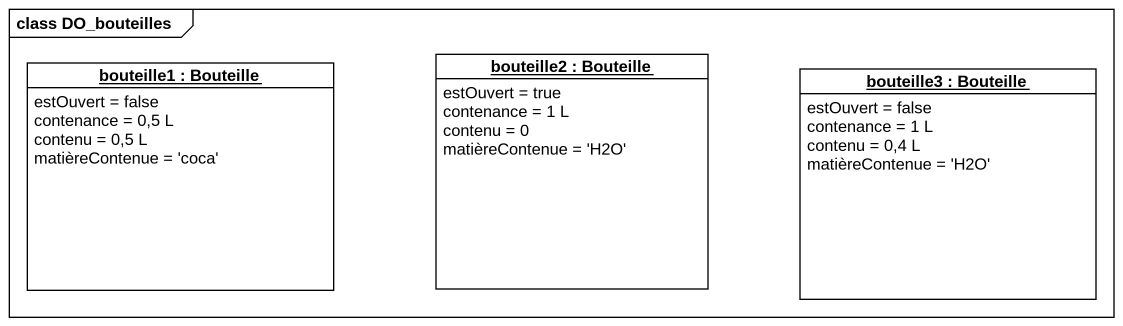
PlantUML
@startuml
mainframe class DO_bouteilles
hide circle
hide empty members
object "bouteille1 : Bouteille" as bouteille1 {
  estOuvert = false
  contenance = 0,5 L
  contenu = 0,5 L
  matièreContenue = 'coca'
}
object "bouteille2 : Bouteille" as bouteille2 {
  estOuvert = true
  contenance = 1 L
  contenu = 0
  matièreContenue = 'H2O'
}
object "bouteille3 : Bouteille" as bouteille3 {
  estOuvert = false
  contenance = 1 L
  contenu = 0,4 L
  matièreContenue = 'H2O'
}
@enduml
